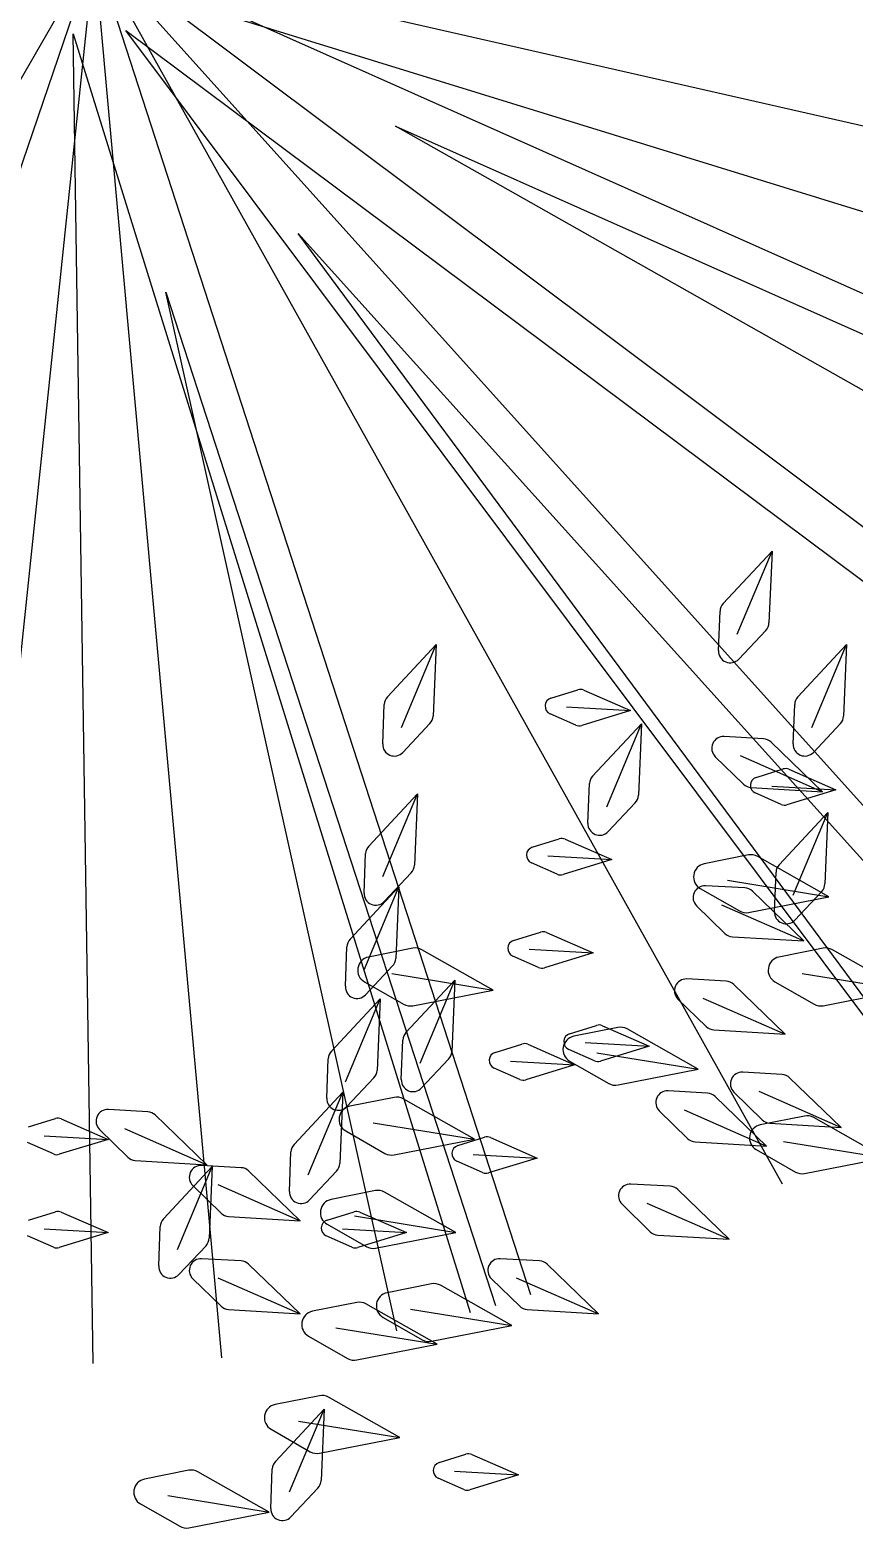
# Model space of a CAD drawing. Extents: x -12.91 to -11.7, y 14.08 to 15.22.
# Drawn here: x -12.359 to -12.061, y 14.084 to 14.624 of the extents above; entities that cross this region are included whole.
import ezdxf

# ---------------------------------------------------------------- set-up
doc = ezdxf.new("R2010")
doc.units = 0
doc.header["$MEASUREMENT"] = 0
doc.layers.get('0').update_dxf_attribs({"linetype": 'CONTINUOUS'})

msp = doc.modelspace()

# ---------------------------------------------------------------- linework, layer by layer
at = {"color": 102}
for p, q in [((-12.33530428851363, 14.65236268075746), (-12.58975735075483, 14.21163704881421)), ((-12.28937532909707, 14.14553334634339), (-12.33530428851363, 14.65236268075746)), ((-12.08720003417245, 14.20803203527652), (-12.33530428851363, 14.65236268075746)), ((-12.33530428851363, 14.65236268075746), (-11.87039541012623, 14.44537191204477)), ((-11.92792421877982, 14.3473595294305), (-12.33530428851363, 14.65236268075746))]:
    msp.add_line(p, q, dxfattribs=at)
at = {"color": 104}
for p, q in [((-12.4994921583563, 14.1706700537304), (-12.33530428851363, 14.65236268075746)), ((-12.33530428851363, 14.65236268075746), (-12.38849946365327, 14.1462443972727)), ((-12.33530428851363, 14.65236268075746), (-11.99477962485898, 14.27417172769461)), ((-11.83908811837591, 14.53942483931555), (-12.33530428851363, 14.65236268075746)), ((-12.32392600738291, 14.62374358559562), (-11.93733681258044, 14.33517609271335)), ((-12.03352623519254, 14.24258780345355), (-12.26178298204773, 14.55061903907354))]:
    msp.add_line(p, q, dxfattribs=at)
at = {"color": 1}
for p, q in [((-12.33530428851363, 14.65236268075746), (-12.17804364750708, 14.16836419488596)), ((-11.85146456979417, 14.4946142413827), (-12.30927718364202, 14.63589733225298)), ((-12.34292094778218, 14.62252136056282), (-12.19977943595248, 14.16183392739638)), ((-12.33581727407848, 14.14345681482397), (-12.34292094778218, 14.62252136056282)), ((-12.03659193975263, 14.24034766133051), (-12.32392600738291, 14.62374358559562)), ((-12.22675636567894, 14.58931904843958), (-11.87595483077451, 14.43331127306858)), ((-11.89294586067454, 14.40075889530219), (-12.22675636567894, 14.58931904843958)), ((-12.26178298204773, 14.55061903907354), (-12.00476391214987, 14.26541500583357)), ((-12.30952210022459, 14.52951142966662), (-12.19072642746357, 14.16442550690217)), ((-12.22628677669731, 14.15527051057865), (-12.30952210022459, 14.52951142966662))]:
    msp.add_line(p, q, dxfattribs=at)
at = {"color": 106}
for p, q in [((-12.10857247986958, 14.41725706105336), (-12.09097017016002, 14.43611793323541)), ((-12.103491092931, 14.40624280942748), (-12.09097017016002, 14.43611793323541)), ((-12.09097017016002, 14.43611793323541), (-12.09207515827251, 14.4103428909301)), ((-12.11025764629903, 14.4003179031533), (-12.10970353446936, 14.41454346937658)), ((-12.09321682003909, 14.40763374473916), (-12.10297084112152, 14.39726394008151)), ((-12.22968156703656, 14.38366573487246), (-12.212079257327, 14.40252660705451)), ((-12.22460018009797, 14.37265148324657), (-12.212079257327, 14.40252660705451)), ((-12.212079257327, 14.40252660705451), (-12.21318424543949, 14.3767515647492)), ((-12.08165934076166, 14.38366573487246), (-12.0640570310521, 14.40252660705451)), ((-12.07657795382308, 14.37265148324657), (-12.0640570310521, 14.40252660705451)), ((-12.0640570310521, 14.40252660705451), (-12.06516201916459, 14.3767515647492)), ((-12.17067537438912, 14.38322445284824), (-12.16096313938915, 14.38623733820771)), ((-12.15886642484825, 14.38612152467312), (-12.14197458185171, 14.37875646439337)), ((-12.23136673346601, 14.3667265769724), (-12.23081262163634, 14.38095214319567)), ((-12.16507457346388, 14.38007773641323), (-12.14197458185171, 14.37875646439337)), ((-12.08334450719111, 14.3667265769724), (-12.08279039536145, 14.38095214319567)), ((-12.21432590720607, 14.37404241855826), (-12.2240799282885, 14.36367261390061)), ((-12.16169228900599, 14.37348950935477), (-12.17099764424337, 14.37759016193912)), ((-12.14197458185171, 14.37875646439337), (-12.15959604353609, 14.37336549418155)), ((-12.06630368093117, 14.37404241855826), (-12.0760577020136, 14.36367261390061)), ((-12.15567047330844, 14.35511309732905), (-12.13806816359888, 14.3739739695111)), ((-12.15058908636986, 14.34409884570317), (-12.13806816359888, 14.3739739695111)), ((-12.13806816359888, 14.3739739695111), (-12.13917315171137, 14.34819892720579)), ((-12.09402891223857, 14.36855512661346), (-12.10824294943509, 14.36935194685055)), ((-12.07277731518329, 14.34945627710442), (-12.09133501957477, 14.36737792357699)), ((-12.11142083241151, 14.36211832535596), (-12.10121901101283, 14.35218874256302)), ((-12.10243439156536, 14.36248525826352), (-12.07277731518329, 14.34945627710442)), ((-12.15735563973789, 14.33817393942899), (-12.15680152790823, 14.35239950565227)), ((-12.096664280661, 14.35467181530483), (-12.08695204566104, 14.3576847006643)), ((-12.08485533112013, 14.35756888712972), (-12.06796348812359, 14.35020382684996)), ((-12.23640985181353, 14.32991959801626), (-12.21880754210397, 14.34878047019831)), ((-12.23132846487495, 14.31890534639037), (-12.21880754210397, 14.34878047019831)), ((-12.21880754210397, 14.34878047019831), (-12.21991253021646, 14.32300542789299)), ((-12.09852974433845, 14.35100100982789), (-12.07277731518329, 14.34945627710442)), ((-12.08768119527787, 14.34493687181136), (-12.09698655051525, 14.34903752439571)), ((-12.09106347973576, 14.35152509886982), (-12.06796348812359, 14.35020382684996)), ((-12.06796348812359, 14.35020382684996), (-12.08558494980798, 14.34481285663813)), ((-12.14031481347795, 14.34548978101485), (-12.15006883456038, 14.3351199763572)), ((-12.08838762553864, 14.32320132155501), (-12.07078531582908, 14.34206219373706)), ((-12.08330623860006, 14.31218706992913), (-12.07078531582908, 14.34206219373706)), ((-12.07078531582908, 14.34206219373706), (-12.07189030394157, 14.31628715143175)), ((-12.17740365916609, 14.32947831599205), (-12.16769142416613, 14.33249120135152)), ((-12.16559470962522, 14.33237538781693), (-12.14870286662868, 14.32501032753717)), ((-12.23809501824298, 14.3129804401162), (-12.23754090641332, 14.32720600633947)), ((-12.17180285824085, 14.32633159955702), (-12.14870286662868, 14.32501032753717)), ((-12.09943580413867, 14.32669432180183), (-12.11539140610943, 14.32351068641257)), ((-12.07045870157968, 14.31163971347961), (-12.09611834784913, 14.32616222844527)), ((-12.22105419198304, 14.32029628170205), (-12.23080821306547, 14.30992647704441)), ((-12.16842057378296, 14.31974337249856), (-12.17772592902034, 14.32384402508293)), ((-12.14870286662868, 14.32501032753717), (-12.16632432831307, 14.31961935732534)), ((-12.09007279196809, 14.30626216365496), (-12.08951868013842, 14.32048772987823)), ((-12.24313813659051, 14.29632825312692), (-12.22553582688096, 14.31518912530897)), ((-12.23805674965193, 14.28531400150103), (-12.22553582688096, 14.31518912530897)), ((-12.22553582688096, 14.31518912530897), (-12.22664081499344, 14.28941408300365)), ((-12.10075719701554, 14.31480898975726), (-12.11497123421207, 14.31560580999435)), ((-12.107000369402, 14.31757404290082), (-12.07045870157968, 14.31163971347961)), ((-12.11683884119387, 14.31459785257816), (-12.10271068909867, 14.30652864661984)), ((-12.09939533986099, 14.30598357918116), (-12.07045870157968, 14.31163971347961)), ((-12.07950559996027, 14.29571014024822), (-12.09806330435175, 14.31363178672079)), ((-12.07303196570815, 14.31357800524081), (-12.08278598679058, 14.30320820058316)), ((-12.11814911718849, 14.30837218849976), (-12.10794729578981, 14.29844260570682)), ((-12.10916267634233, 14.30873912140732), (-12.07950559996027, 14.29571014024822)), ((-12.18413194394308, 14.2958869711027), (-12.17441970894311, 14.29889985646217)), ((-12.17232299440221, 14.29878404292759), (-12.15543115140566, 14.29141898264782)), ((-12.24482330301996, 14.27938909522686), (-12.2442691911903, 14.29361466145013)), ((-12.22054489130565, 14.29310299562093), (-12.23650049327641, 14.28991936023167)), ((-12.10525802911543, 14.29725487297169), (-12.07950559996027, 14.29571014024822)), ((-12.07252266503075, 14.29310299562093), (-12.08847826700151, 14.28991936023167)), ((-12.19156778874666, 14.27804838729871), (-12.21722743501611, 14.29257090226437)), ((-12.17514885855994, 14.28615202760922), (-12.18445421379732, 14.29025268019358)), ((-12.17853114301783, 14.29274025466768), (-12.15543115140566, 14.29141898264782)), ((-12.15543115140566, 14.29141898264782), (-12.17305261309005, 14.286028012436)), ((-12.04354556247177, 14.27804838729871), (-12.06920520874122, 14.29257090226437)), ((-12.22778247676002, 14.28670493681271), (-12.23753649784246, 14.27633513215507)), ((-12.22810945656898, 14.28398271671992), (-12.19156778874666, 14.27804838729871)), ((-12.08008723029408, 14.28398271671992), (-12.04354556247177, 14.27804838729871)), ((-12.23794792836085, 14.28100652639726), (-12.22381977626565, 14.27293732043894)), ((-12.22295328225957, 14.26273690823757), (-12.20535097255002, 14.28159778041962)), ((-12.22050442702797, 14.27239225300025), (-12.19156778874666, 14.27804838729871)), ((-12.21787189532099, 14.25172265661168), (-12.20535097255002, 14.28159778041962)), ((-12.20535097255002, 14.28159778041962), (-12.2064559606625, 14.25582273811431)), ((-12.10748548179252, 14.28121764486792), (-12.12169951898905, 14.282014465105)), ((-12.08623388473725, 14.26211879535887), (-12.10479158912873, 14.28004044183145)), ((-12.08992570208595, 14.28100652639726), (-12.07579754999076, 14.27293732043894)), ((-12.07248220075307, 14.27239225300025), (-12.04354556247177, 14.27804838729871)), ((-12.2498664213675, 14.25601865048477), (-12.23226411165794, 14.27487952266682)), ((-12.24478503442892, 14.24500439885888), (-12.23226411165794, 14.27487952266682)), ((-12.23226411165794, 14.27487952266682), (-12.23336909977043, 14.2491044803615)), ((-12.12487740196547, 14.27478084361041), (-12.11467558056679, 14.26485126081747)), ((-12.11589096111932, 14.27514777651798), (-12.08623388473725, 14.26211879535887)), ((-12.16394708961213, 14.26229562621335), (-12.15423485461217, 14.26530851157282)), ((-12.14653379757753, 14.26455035807752), (-12.16248939954829, 14.26136672268826)), ((-12.15213814007126, 14.26519269803824), (-12.13524629707472, 14.25782763775848)), ((-12.11755669501854, 14.2494957497553), (-12.14321634128799, 14.26401826472096)), ((-12.11198631389241, 14.26366352808235), (-12.08623388473725, 14.26211879535887)), ((-12.22463844868902, 14.24579775033751), (-12.22408433685936, 14.26002331656078)), ((-12.19086022872006, 14.25557736846055), (-12.18114799372009, 14.25859025382002)), ((-12.17905127917919, 14.25847444028543), (-12.16215943618265, 14.25110938000567)), ((-12.154964004229, 14.25256068271988), (-12.16426935946638, 14.25666133530423)), ((-12.15834628868689, 14.25914890977834), (-12.13524629707472, 14.25782763775848)), ((-12.15409836284086, 14.25543007917651), (-12.11755669501854, 14.2494957497553)), ((-12.13524629707472, 14.25782763775848), (-12.15286775875911, 14.25243666754666)), ((-12.25155158779695, 14.23907949258471), (-12.25099747596729, 14.25330505880798)), ((-12.20759762242908, 14.25311359192337), (-12.21735164351152, 14.24274378726572)), ((-12.18187714333693, 14.24584242496708), (-12.1911824985743, 14.24994307755143)), ((-12.18525942779482, 14.25243065202553), (-12.16215943618265, 14.25110938000567)), ((-12.16215943618265, 14.25110938000567), (-12.17978089786703, 14.24571840979385)), ((-12.16393683463273, 14.25245388885385), (-12.14980868253754, 14.24438468289553)), ((-12.23451076153701, 14.24639533417057), (-12.24426478261944, 14.23602552951292)), ((-12.14649333329985, 14.24383961545684), (-12.11755669501854, 14.2494957497553)), ((-12.08730062746159, 14.24762629997858), (-12.10151466465811, 14.24842312021566)), ((-12.06604903040631, 14.22852745046953), (-12.08460673479779, 14.2464490969421)), ((-12.26332299092146, 14.22242730559542), (-12.2457206812119, 14.24128817777747)), ((-12.25824160398287, 14.21141305396953), (-12.2457206812119, 14.24128817777747)), ((-12.2457206812119, 14.24128817777747), (-12.24682566932439, 14.21551313547215)), ((-12.22727317608262, 14.23935685876473), (-12.24322877805339, 14.23617322337546)), ((-12.11421376656951, 14.24090804222577), (-12.12842780376603, 14.24170486246285)), ((-12.09296216951423, 14.22180919271672), (-12.11151987390571, 14.2397308391893)), ((-12.10469254763453, 14.24118949872107), (-12.09449072623585, 14.23125991592813)), ((-12.09570610678838, 14.24155643162863), (-12.06604903040631, 14.22852745046953)), ((-12.31606227106024, 14.23418976576452), (-12.33027630825676, 14.23498658600161)), ((-12.19829607352364, 14.22430225044251), (-12.22395571979309, 14.23882476540816)), ((-12.13160568674245, 14.23447124096827), (-12.12140386534378, 14.22454165817532)), ((-12.1226192458963, 14.23483817387583), (-12.09296216951423, 14.22180919271672)), ((-12.35906734814456, 14.22870430003245), (-12.3493551131446, 14.23171718539192)), ((-12.34725839860369, 14.23160137185733), (-12.33036655560715, 14.22423631157757)), ((-12.29481067400496, 14.21509091625548), (-12.31336837839644, 14.23301256272805)), ((-12.23483774134595, 14.23023657986372), (-12.19829607352364, 14.22430225044251)), ((-12.07925094980773, 14.23263858230349), (-12.09520655177849, 14.22945494691422)), ((-12.09180145956147, 14.230072183193), (-12.06604903040631, 14.22852745046953)), ((-12.05027384724874, 14.21758397398127), (-12.07593349351819, 14.23210648894692)), ((-12.35008426276143, 14.21896935653897), (-12.35938961799881, 14.22307000912333)), ((-12.35346654721932, 14.22555758359743), (-12.33036655560715, 14.22423631157757)), ((-12.33036655560715, 14.22423631157757), (-12.34798801729154, 14.21884534136574)), ((-12.33345419123319, 14.22775296450702), (-12.32325236983451, 14.21782338171408)), ((-12.32446775038703, 14.22811989741458), (-12.29481067400496, 14.21509091625548)), ((-12.24467621313782, 14.22726038954106), (-12.23054806104263, 14.21919118358273)), ((-12.22723271180494, 14.21864611614406), (-12.19829607352364, 14.22430225044251)), ((-12.20431679827402, 14.22198602357121), (-12.19460456327405, 14.22499890893068)), ((-12.19250784873315, 14.22488309539609), (-12.17561600573661, 14.21751803511633)), ((-12.1187145986694, 14.22335392544019), (-12.09296216951423, 14.22180919271672)), ((-12.08681551507106, 14.22351830340248), (-12.05027384724874, 14.21758397398127)), ((-12.26500815735091, 14.20548814769537), (-12.26445404552124, 14.21971371391863)), ((-12.19871599734877, 14.21883930713619), (-12.17561600573661, 14.21751803511633)), ((-12.17561600573661, 14.21751803511633), (-12.19323746742099, 14.2121270649045)), ((-12.09665398686293, 14.22054211307981), (-12.08252583476773, 14.21247290712149)), ((-12.07921048553005, 14.21192783968281), (-12.05027384724874, 14.21758397398127)), ((-12.32056310316013, 14.21663564897895), (-12.29481067400496, 14.21509091625548)), ((-12.31042098436032, 14.19555423716732), (-12.29281867465076, 14.21441510934937)), ((-12.30533959742174, 14.18453998554143), (-12.29281867465076, 14.21441510934937)), ((-12.28242088599401, 14.21403497379766), (-12.29663492319053, 14.21483179403475)), ((-12.29281867465076, 14.21441510934937), (-12.29392366276325, 14.18864006704405)), ((-12.26116928893873, 14.19493612428862), (-12.27972699333021, 14.21285777076119)), ((-12.24796733109097, 14.21280398928122), (-12.2577213521734, 14.20243418462357)), ((-12.19533371289088, 14.21225108007773), (-12.20463906812827, 14.21635173266209)), ((-12.29981280616696, 14.20759817254017), (-12.28961098476828, 14.19766858974722)), ((-12.2908263653208, 14.20796510544773), (-12.26116928893873, 14.19493612428862)), ((-12.12767033612347, 14.20731669733642), (-12.14188437331998, 14.20811351757351)), ((-12.2340014608596, 14.20576551387539), (-12.24995706283037, 14.20258187848612)), ((-12.20502435830062, 14.19071090555317), (-12.23068400457007, 14.20523342051882)), ((-12.10641873906819, 14.18821784782738), (-12.12497644345967, 14.20613949429995)), ((-12.35906734814456, 14.19511295514311), (-12.3493551131446, 14.19812584050258)), ((-12.34725839860369, 14.19801002696799), (-12.33036655560715, 14.19064496668823)), ((-12.2869217180939, 14.19648085701209), (-12.26116928893873, 14.19493612428862)), ((-12.25141479171288, 14.19511295514311), (-12.24170255671291, 14.19812584050258)), ((-12.24156602612294, 14.19664523497438), (-12.20502435830062, 14.19071090555317)), ((-12.23960584217201, 14.19801002696799), (-12.22271399917547, 14.19064496668823)), ((-12.14506225629641, 14.20087989607892), (-12.13486043489773, 14.19095031328598)), ((-12.13607581545026, 14.20124682898649), (-12.10641873906819, 14.18821784782738)), ((-12.35346654721932, 14.19196623870808), (-12.33036655560715, 14.19064496668823)), ((-12.33036655560715, 14.19064496668823), (-12.34798801729154, 14.1852539964764)), ((-12.31210615078977, 14.17861507926727), (-12.3115520389601, 14.19284064549053)), ((-12.25140449791481, 14.19366904465172), (-12.23727634581961, 14.18559983869339)), ((-12.24581399078764, 14.19196623870808), (-12.22271399917547, 14.19064496668823)), ((-12.22271399917547, 14.19064496668823), (-12.24033546085985, 14.1852539964764)), ((-12.23396099658193, 14.18505477125471), (-12.20502435830062, 14.19071090555317)), ((-12.35008426276143, 14.18537801164963), (-12.35938961799881, 14.18947866423398)), ((-12.29506532452983, 14.18593092085312), (-12.30481934561226, 14.17556111619547)), ((-12.24243170632974, 14.18537801164963), (-12.25173706156713, 14.18947866423398)), ((-12.13217116822335, 14.18976258055085), (-12.10641873906819, 14.18821784782738)), ((-12.28242088599401, 14.18044362890832), (-12.29663492319053, 14.18124044914541)), ((-12.17476832956233, 14.18044362890832), (-12.18898236675885, 14.18124044914541)), ((-12.2908263653208, 14.17437376055839), (-12.26116928893873, 14.16134477939928)), ((-12.26116928893873, 14.16134477939928), (-12.27972699333021, 14.17926642587185)), ((-12.18317380888912, 14.17437376055839), (-12.15351673250705, 14.16134477939928)), ((-12.15351673250705, 14.16134477939928), (-12.17207443689853, 14.17926642587185)), ((-12.29981280616696, 14.17400682765082), (-12.28961098476828, 14.16407724485788)), ((-12.21381660652867, 14.17217416898604), (-12.22977220849943, 14.16899053359678)), ((-12.18483950396968, 14.15711956066382), (-12.21049915023913, 14.17164207562948)), ((-12.19216024973527, 14.17400682765082), (-12.1819584283366, 14.16407724485788)), ((-12.24072974563659, 14.16545591123324), (-12.25668534760735, 14.16227227584397)), ((-12.2117526430776, 14.15040130291102), (-12.23741228934705, 14.16492381787667)), ((-12.2869217180939, 14.16288951212275), (-12.26116928893873, 14.16134477939928)), ((-12.23121964358386, 14.16007769976237), (-12.21709149148867, 14.15200849380405)), ((-12.221381171792, 14.16305389008503), (-12.18483950396968, 14.15711956066382)), ((-12.17926916166221, 14.16288951212275), (-12.15351673250705, 14.16134477939928)), ((-12.25813278269178, 14.15335944200957), (-12.24400463059659, 14.14529023605125)), ((-12.24829431089992, 14.15633563233223), (-12.2117526430776, 14.15040130291102)), ((-12.21377614225099, 14.15146342636536), (-12.18483950396968, 14.15711956066382)), ((-12.24068928135891, 14.14474516861256), (-12.2117526430776, 14.15040130291102)), ((-12.25418631519055, 14.13186456634389), (-12.27014191716131, 14.12868093095463)), ((-12.22520921263156, 14.11680995802168), (-12.25086885890101, 14.13133247298732)), ((-12.27005127569844, 14.10821675542178), (-12.25244896598888, 14.12707762760382)), ((-12.26496988875986, 14.09720250379589), (-12.25244896598888, 14.12707762760382)), ((-12.25244896598888, 14.12707762760382), (-12.25355395410137, 14.10130258529851)), ((-12.26175088045388, 14.12274428744288), (-12.22520921263156, 14.11680995802168)), ((-12.27158935224575, 14.11976809712022), (-12.25746120015055, 14.1116988911619)), ((-12.25414585091287, 14.11115382372322), (-12.22520921263156, 14.11680995802168)), ((-12.211045083051, 14.10777547339756), (-12.20133284805103, 14.11078835875703)), ((-12.19923613351013, 14.11067254522244), (-12.18234429051359, 14.10330748494268)), ((-12.30128430862941, 14.10499149791579), (-12.31723991060017, 14.10180786252653)), ((-12.27230720607042, 14.08993688959358), (-12.29796685233987, 14.10445940455922)), ((-12.27173644212789, 14.09127759752172), (-12.27118233029822, 14.10550316374499)), ((-12.20544428212576, 14.10462875696254), (-12.18234429051359, 14.10330748494268)), ((-12.20206199766787, 14.09804052990409), (-12.21136735290525, 14.10214118248844)), ((-12.18234429051359, 14.10330748494268), (-12.19996575219797, 14.09791651473085)), ((-12.30884887389274, 14.09587121901478), (-12.27230720607042, 14.08993688959358)), ((-12.25469561586795, 14.09859343910758), (-12.26444963695038, 14.08822363444993)), ((-12.31868734568461, 14.09289502869212), (-12.30455919358941, 14.08482582273379)), ((-12.30124384435173, 14.08428075529512), (-12.27230720607042, 14.08993688959358))]:
    msp.add_line(p, q, dxfattribs=at)
for centre, radius, start, end in [((-12.10548896377097, 14.41437930413744), 0.004217766754756517, 136.9768352173585, 177.7693522572908), ((-12.09628905449342, 14.41052354263093), 0.00421776675476566, 316.7526883124895, 357.5452062819638), ((-12.10604307559929, 14.40015373794835), 0.00421776675476827, 177.7693527220791, 316.7526887772802), ((-12.16007051985089, 14.38335992015598), 0.003012690539120383, 66.4421805992645, 107.2346976391544), ((-12.22659805093794, 14.38078797795653), 0.004217766754759939, 136.9768352173903, 177.7693522572926), ((-12.16978275482752, 14.38034703480375), 0.003012690539118324, 107.2346981039544, 246.2180341591819), ((-12.07857582466305, 14.38078797795653), 0.004217766754760073, 136.9768352173245, 177.7693522572461), ((-12.2173981416604, 14.37693221645002), 0.00421776675476566, 316.7526883124895, 357.5452062819638), ((-12.0693759153855, 14.37693221645002), 0.00421776675476566, 316.7526883124895, 357.5452062819638), ((-12.16047739956778, 14.37624638220955), 0.003012690539123848, 246.2180336944914, 287.0105516639373), ((-12.10847902128228, 14.36514079184502), 0.00421776675476724, 86.79143171058205, 225.7747677658203), ((-12.22715216276627, 14.36656241176745), 0.004217766754765775, 177.769352722081, 316.7526887772484), ((-12.0942649840516, 14.36434397160602), 0.004217766754767684, 45.99891420585445, 86.79143217532388), ((-12.07912993649137, 14.36656241176745), 0.004217766754765775, 177.7693527220791, 316.7526887772484), ((-12.08605942612278, 14.35480728261257), 0.003012690539120383, 66.4421805992645, 107.2346976391544), ((-12.15258695720983, 14.35223534041313), 0.004217766754756517, 136.9768352173585, 177.7693522572908), ((-12.0957716610994, 14.35179439726035), 0.003012690539118324, 107.2346981039544, 246.2180341591819), ((-12.14338704793228, 14.34837957890661), 0.00421776675476566, 316.7526883124895, 357.5452062819638), ((-12.09827719990811, 14.35521120907594), 0.004217766754764474, 225.7747682305688, 266.5672852704965), ((-12.08646630583965, 14.34769374466614), 0.003012690539117568, 246.2180336942934, 287.0105516637695), ((-12.15314106903815, 14.33800977422404), 0.00421776675476827, 177.7693527220791, 316.7526887772802), ((-12.16679880462787, 14.32961378329979), 0.003012690539120383, 66.4421805992645, 107.2346976391544), ((-12.23332633571491, 14.32704184110034), 0.004217766754766517, 136.9768352174538, 177.7693522573892), ((-12.1765110396045, 14.32660089794756), 0.003012690539118324, 107.2346981039544, 246.2180341591819), ((-12.09849259694665, 14.32196719802926), 0.004820304862587395, 60.49156767145865, 101.2840856409116), ((-12.22412642643737, 14.32318607959382), 0.00421776675476566, 316.7526883124895, 357.5452062819638), ((-12.11444819895576, 14.31878356263234), 0.004820304862591577, 101.284085176117, 240.2674212312843), ((-12.08530410944002, 14.32032356463909), 0.004217766754760073, 136.9768352173245, 177.7693522572461), ((-12.16720568434476, 14.32250024535335), 0.003012690539123848, 246.2180336944914, 287.0105516639373), ((-12.11520730605926, 14.31139465498882), 0.00421776675476724, 86.79143171058205, 225.7747677658203), ((-12.10099326882857, 14.31059783474982), 0.004217766754763009, 45.99891420598718, 86.79143217546063), ((-12.07610420016248, 14.31646780313258), 0.00421776675476566, 316.7526883124895, 357.5452062819638), ((-12.23388044754324, 14.31281627491125), 0.004217766754765775, 177.769352722081, 316.7526887772484), ((-12.10032004689451, 14.31071435669341), 0.004820304862590078, 240.2674216960234, 281.059938735938), ((-12.08585822126835, 14.30609799845001), 0.004217766754765775, 177.7693527220791, 316.7526887772484), ((-12.17352708940486, 14.29602243841044), 0.003012690539120383, 66.4421805992645, 107.2346976391544), ((-12.10500548468509, 14.30146507221974), 0.004217766754764474, 225.7747682305688, 266.5672852704965), ((-12.24005462049189, 14.29345049621099), 0.004217766754770206, 136.9768352173858, 177.769352257298), ((-12.21960168411363, 14.28837587184835), 0.004820304862592061, 60.49156767144328, 101.2840856409037), ((-12.18323932438148, 14.29300955305822), 0.003012690539116943, 107.2346981039544, 246.2180341592415), ((-12.07157945783873, 14.28837587184836), 0.004820304862587395, 60.49156767145865, 101.2840856409116), ((-12.23555728612274, 14.28519223645144), 0.004820304862590908, 101.2840851760771, 240.2674212313197), ((-12.23085471121435, 14.28959473470448), 0.00421776675476566, 316.7526883124895, 357.5452062819638), ((-12.08753505984784, 14.28519223645144), 0.004820304862590908, 101.2840851760771, 240.2674212312843), ((-12.17393396912174, 14.288908900464), 0.003012690539117298, 246.2180336944985, 287.0105516639754), ((-12.24060873232023, 14.27922493002191), 0.004217766754765775, 177.7693527220791, 316.7526887772484), ((-12.12193559083623, 14.27780331009947), 0.004217766754767047, 86.79143171062852, 225.774767765787), ((-12.10772155360555, 14.27700648986048), 0.004217766754763009, 45.99891420598718, 86.79143217546063), ((-12.22142913406149, 14.27712303051251), 0.004820304862590078, 240.2674216960234, 281.059938735938), ((-12.0734069077866, 14.27712303051251), 0.004820304862590078, 240.2674216960234, 281.059938735938), ((-12.21986976616096, 14.25985915132164), 0.004217766754760073, 136.9768352173245, 177.7693522572461), ((-12.16154619239462, 14.25663959890803), 0.004820304862591577, 101.284085176117, 240.2674212312843), ((-12.16305447005054, 14.25941820816887), 0.003012690539118324, 107.2346981039544, 246.2180341591819), ((-12.15334223507391, 14.26243109352109), 0.003012690539121397, 66.4421805992645, 107.2346976392166), ((-12.14559059038551, 14.25982323430495), 0.004820304862590375, 60.49156767147872, 101.2840856409436), ((-12.11173376946208, 14.2678737273304), 0.004217766754764474, 225.7747682305688, 266.5672852704965), ((-12.24678290526888, 14.25314089356884), 0.004217766754760073, 136.9768352173245, 177.7693522572461), ((-12.21066985688341, 14.25600338981513), 0.00421776675476566, 316.7526883124895, 357.5452062819638), ((-12.18996760915846, 14.25269995041606), 0.003012690539118324, 107.2346981039544, 246.2180341591819), ((-12.18025537418183, 14.25571283576829), 0.003012690539120383, 66.4421805992645, 107.2346976391544), ((-12.1537491147908, 14.25531755557466), 0.003012690539117298, 246.2180336944985, 287.0105516639754), ((-12.23758299599134, 14.24928513206233), 0.00421776675476566, 316.7526883124895, 357.5452062819638), ((-12.22042387798928, 14.24563358513256), 0.004217766754765775, 177.769352722081, 316.7526887772484), ((-12.18066225389872, 14.24859929782185), 0.003012690539118569, 246.218033694353, 287.0105516638318), ((-12.1017507365053, 14.24421196521013), 0.00421776675476724, 86.79143171058205, 225.7747677658203), ((-12.08753669927462, 14.24341514497113), 0.004217766754767684, 45.99891420585445, 86.79143217532388), ((-12.24733701709721, 14.23891532737976), 0.00421776675476827, 177.7693527220791, 316.7526887772802), ((-12.22632996889061, 14.23462973499215), 0.004820304862592456, 60.49156767135237, 101.2840856408159), ((-12.14741804033338, 14.2485703929691), 0.004820304862590078, 240.2674216960234, 281.059938735938), ((-12.12866387561322, 14.23749370745733), 0.00421776675476382, 86.79143171057946, 225.7747677657879), ((-12.11444983838253, 14.23669688721833), 0.004217766754763009, 45.99891420598718, 86.79143217546063), ((-12.33051238010395, 14.23077543099608), 0.004217766754767047, 86.79143171062852, 225.774767765787), ((-12.31629834287327, 14.22997861075708), 0.004217766754767684, 45.99891420585445, 86.79143217532388), ((-12.24228557089972, 14.23144609959524), 0.004820304862587549, 101.284085176085, 240.2674212312995), ((-12.34846249360634, 14.22883976734019), 0.003012690539121397, 66.4421805992645, 107.2346976392166), ((-12.09426334462482, 14.224727823134), 0.004820304862590908, 101.2840851760771, 240.2674212312843), ((-12.09154891513113, 14.23428238244106), 0.004217766754766863, 225.7747682305355, 266.5672852704502), ((-12.0783077426157, 14.22791145853091), 0.004820304862587395, 60.49156767145865, 101.2840856409116), ((-12.19371194373579, 14.22212149087895), 0.003012690539120383, 66.4421805992645, 107.2346976391544), ((-12.11846205423906, 14.22756412468825), 0.004217766754764474, 225.7747682305688, 266.5672852704965), ((-12.34886937332321, 14.22172622939375), 0.003012690539117568, 246.2180336942934, 287.0105516637695), ((-12.32031055872979, 14.22084584822701), 0.004217766754764474, 225.7747682305688, 266.5672852704965), ((-12.26023947482283, 14.2195495486795), 0.004217766754769941, 136.9768352174856, 177.769352257391), ((-12.22815741883848, 14.22337689365631), 0.004820304862587955, 240.2674216961497, 281.0599387360657), ((-12.20342417871242, 14.21910860552672), 0.003012690539118324, 107.2346981039544, 246.2180341591819), ((-12.29687099503772, 14.21062063902922), 0.00421776675476382, 86.79143171057946, 225.7747677657879), ((-12.28265695780703, 14.20982381879023), 0.004217766754763009, 45.99891420598718, 86.79143217546063), ((-12.25103956554529, 14.21569378717298), 0.00421776675476566, 316.7526883124895, 357.5452062819638), ((-12.19411882345268, 14.21500795293251), 0.003012690539117298, 246.2180336944985, 287.0105516639754), ((-12.08013519256358, 14.21665861719506), 0.004820304862590078, 240.2674216960234, 281.059938735938), ((-12.14212044516718, 14.20390236256798), 0.00421776675476724, 86.79143171058205, 225.7747677658203), ((-12.12790640793649, 14.20310554232899), 0.004217766754758166, 45.99891420598833, 86.79143217545803), ((-12.26079358665117, 14.20532398249042), 0.00421776675476827, 177.7693527220791, 316.7526887772802), ((-12.2490138556767, 14.1978547547059), 0.004820304862586879, 101.2840851760451, 240.2674212312995), ((-12.23305825366759, 14.20103839010282), 0.004820304862586495, 60.49156767131227, 101.2840856407919), ((-12.34846249360634, 14.19524842245085), 0.003012690539121397, 66.4421805992645, 107.2346976392166), ((-12.28666917366356, 14.20069105626015), 0.004217766754766863, 225.7747682305355, 266.5672852704502), ((-12.24080993717466, 14.19524842245085), 0.003012690539120383, 66.4421805992645, 107.2346976391544), ((-12.30733746826169, 14.1926764802514), 0.004217766754769941, 136.9768352174856, 177.769352257391), ((-12.25052217215128, 14.19223553709862), 0.003012690539118324, 107.2346981039544, 246.2180341591819), ((-12.13191862379301, 14.19397277979891), 0.004217766754766863, 225.7747682305355, 266.5672852704502), ((-12.34886937332322, 14.18813488450441), 0.003012690539117298, 246.2180336944985, 287.0105516639754), ((-12.29813755898416, 14.18882071874488), 0.00421776675476566, 316.7526883124895, 357.5452062819638), ((-12.24121681689154, 14.18813488450441), 0.003012690539117298, 246.2180336944985, 287.0105516639754), ((-12.23488570361546, 14.18978554876696), 0.004820304862587955, 240.2674216961497, 281.0599387360657), ((-12.29687099503772, 14.17702929413988), 0.00421776675476724, 86.79143171058205, 225.7747677658203), ((-12.28265695780703, 14.17623247390088), 0.004217766754763009, 45.99891420598718, 86.79143217546063), ((-12.18921843860604, 14.17702929413988), 0.00421776675476724, 86.79143171058205, 225.7747677658203), ((-12.17500440137535, 14.17623247390089), 0.004217766754758166, 45.99891420598833, 86.79143217545803), ((-12.30789158009003, 14.17845091406232), 0.00421776675476827, 177.7693527220791, 316.7526887772802), ((-12.22882900134575, 14.16426340981655), 0.004820304862590908, 101.2840851760771, 240.2674212313197), ((-12.21287339933664, 14.16744704521347), 0.004820304862587395, 60.49156767145865, 101.2840856409116), ((-12.28666917366356, 14.1670997113708), 0.004217766754766863, 225.7747682305355, 266.5672852704502), ((-12.23978653844456, 14.16072878746066), 0.004820304862590375, 60.49156767147872, 101.2840856409436), ((-12.17901661723187, 14.1670997113708), 0.004217766754766863, 225.7747682305355, 266.5672852704502), ((-12.25574214045368, 14.15754515206375), 0.004820304862591577, 101.284085176117, 240.2674212312843), ((-12.21470084928451, 14.15619420387762), 0.004820304862590078, 240.2674216960234, 281.059938735938), ((-12.24161398839243, 14.14947594612482), 0.004820304862590078, 240.2674216960234, 281.059938735938), ((-12.25324310799854, 14.12713744257132), 0.004820304862594143, 60.49156767131694, 101.2840856407759), ((-12.26919871000764, 14.1239538071744), 0.004820304862587549, 101.284085176085, 240.2674212312995), ((-12.2550705579464, 14.11588460123547), 0.004820304862589653, 240.2674216961143, 281.0599387360257), ((-12.20044022851278, 14.1079109407053), 0.003012690539121397, 66.4421805992645, 107.2346976392166), ((-12.3003411014374, 14.10026437414322), 0.004820304862594143, 60.49156767131694, 101.2840856407759), ((-12.26696775959982, 14.10533899850585), 0.004217766754760073, 136.9768352173245, 177.7693522572461), ((-12.2101524634894, 14.10489805535307), 0.003012690539118324, 107.2346981039544, 246.2180341591819), ((-12.3162967034465, 14.0970807387463), 0.004820304862587549, 101.284085176085, 240.2674212312995), ((-12.25776785032227, 14.10148323699934), 0.00421776675476566, 316.7526883124895, 357.5452062819638), ((-12.20084710822965, 14.10079740275886), 0.003012690539117568, 246.2180336942934, 287.0105516637695), ((-12.26752187142815, 14.09111343231677), 0.004217766754765775, 177.769352722081, 316.7526887772484), ((-12.30216855138526, 14.08901153280737), 0.004820304862589653, 240.2674216961143, 281.0599387360257)]:
    msp.add_arc(centre, radius, start, end, dxfattribs=at)

doc.saveas('drawing.dxf')
